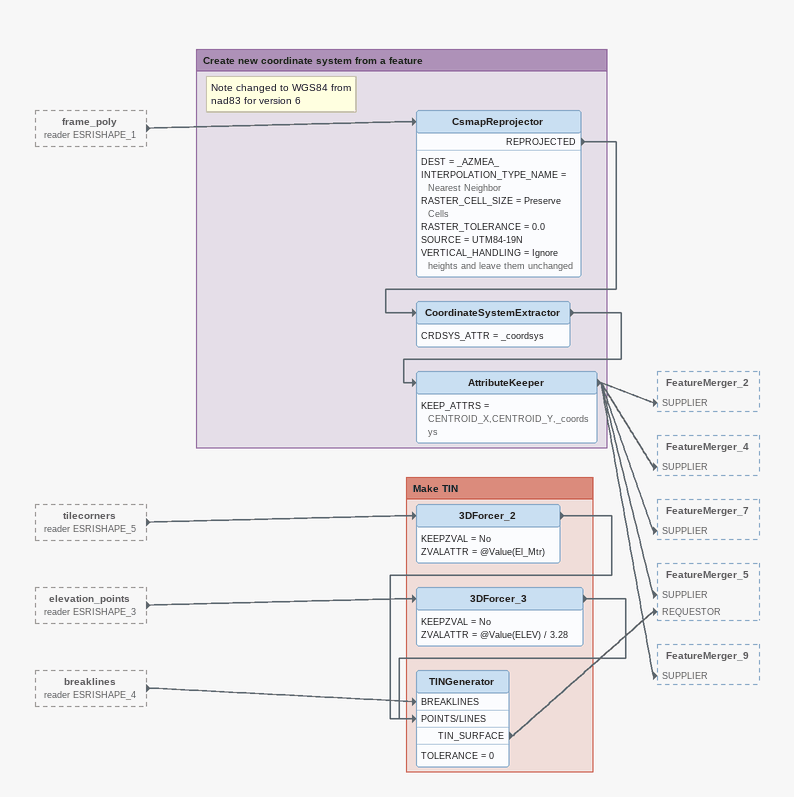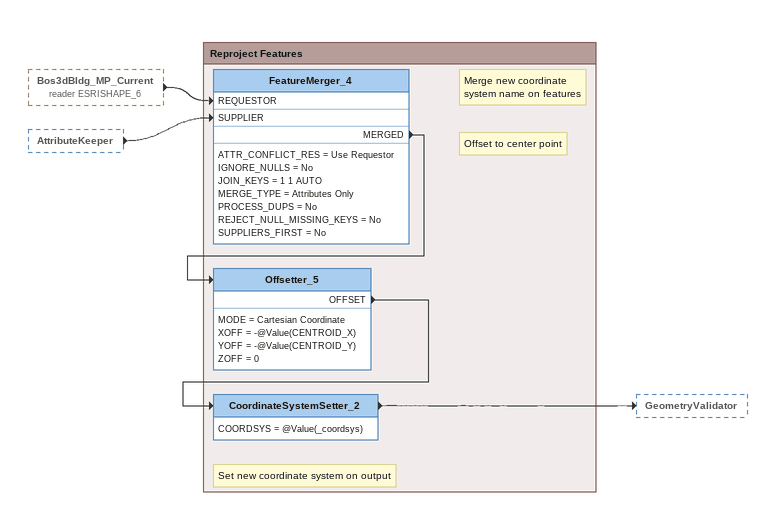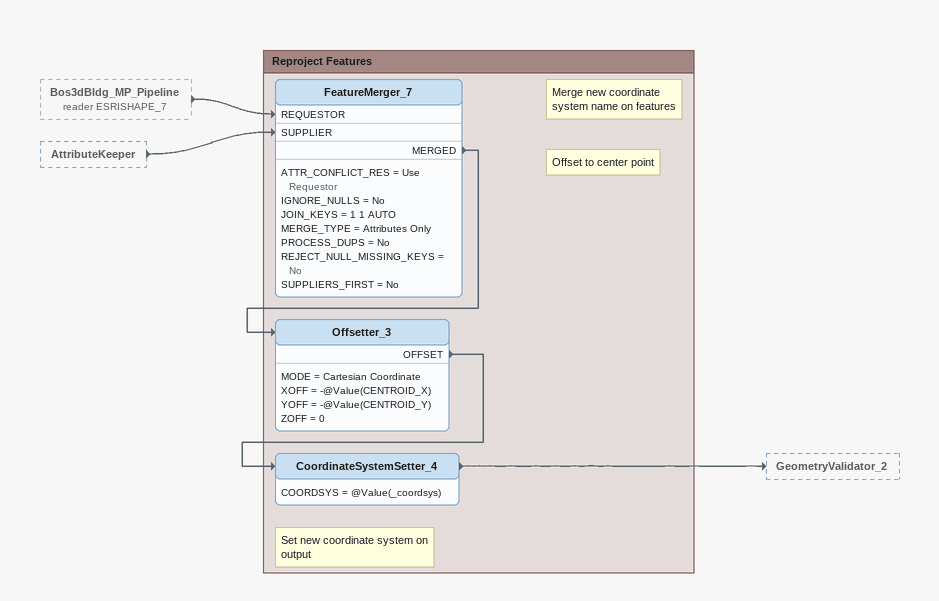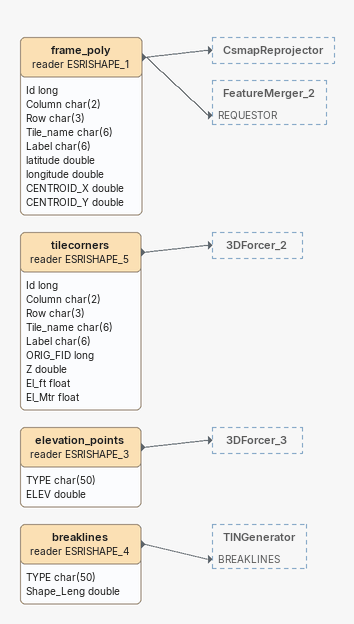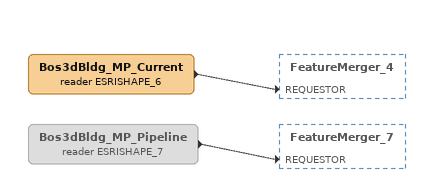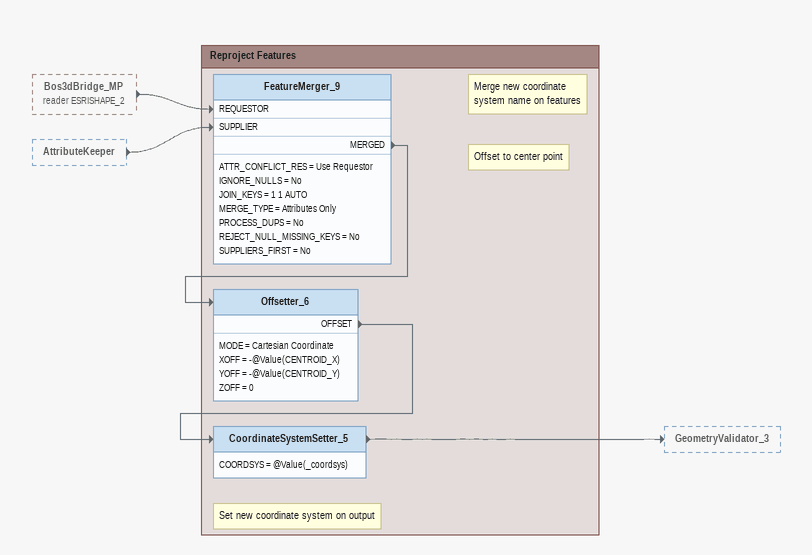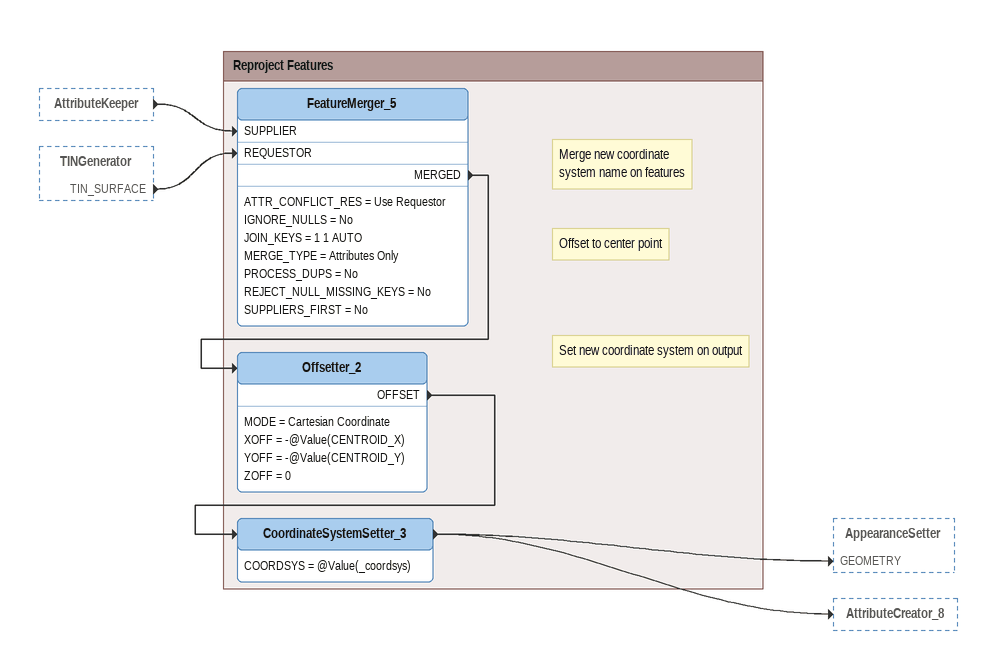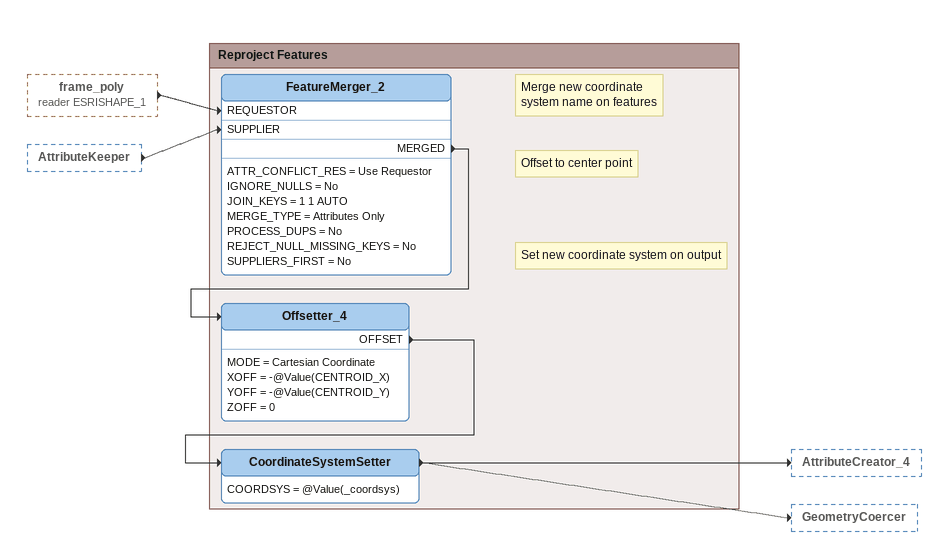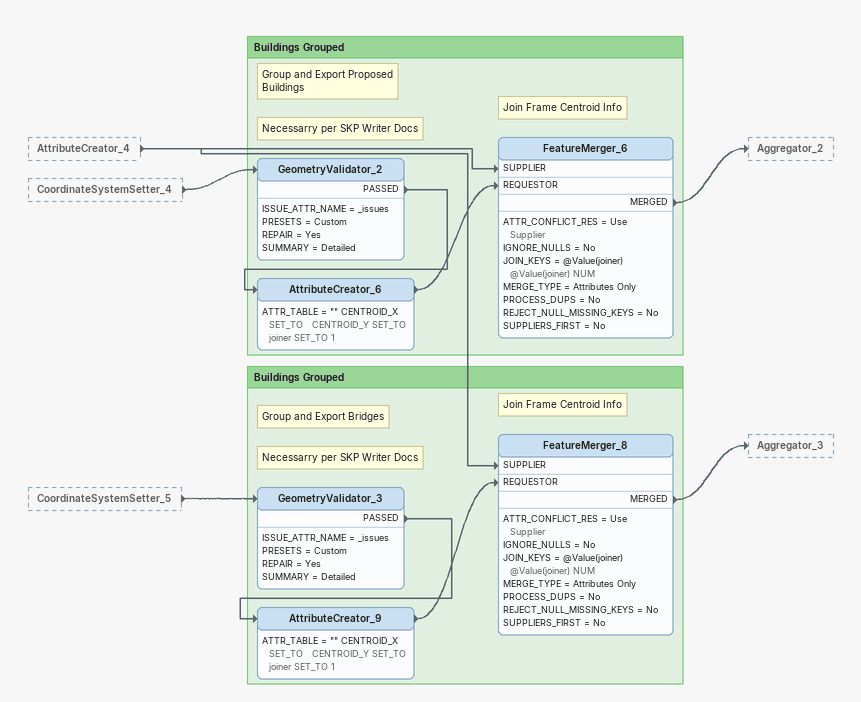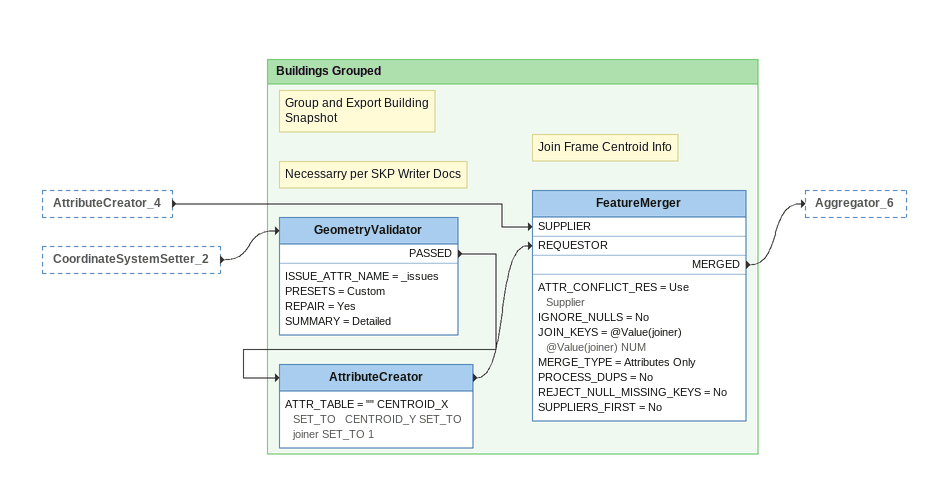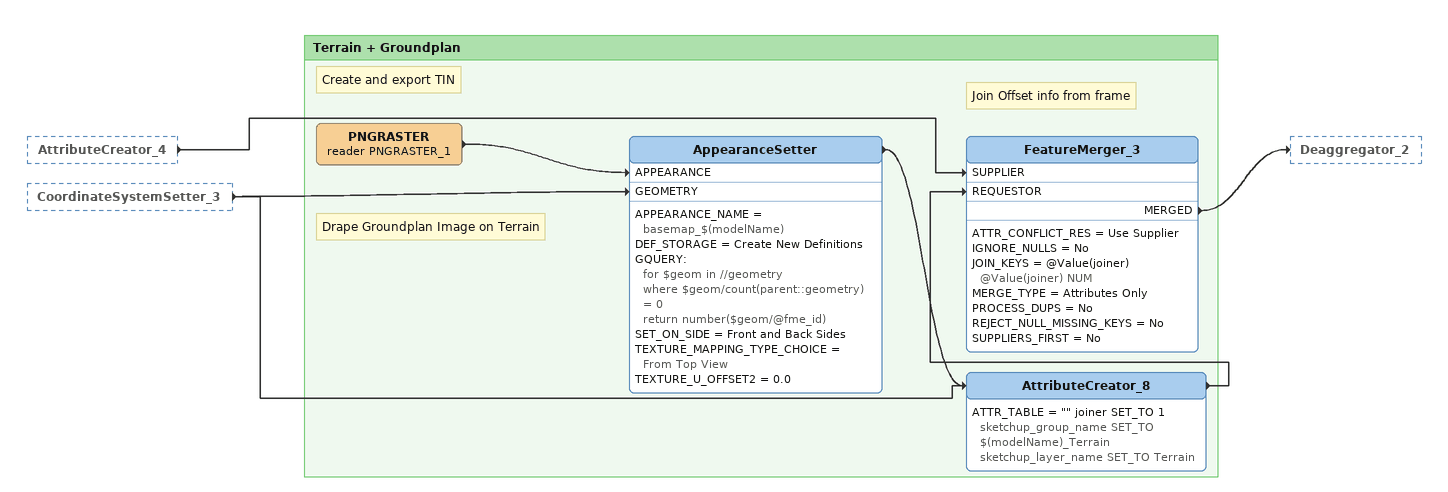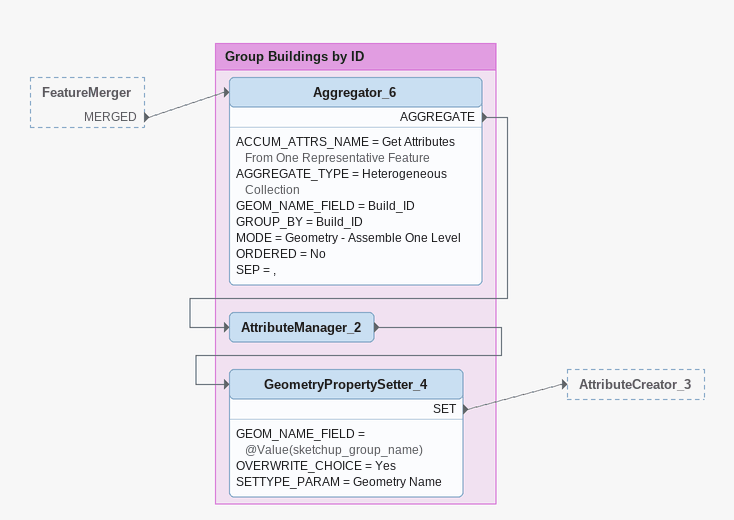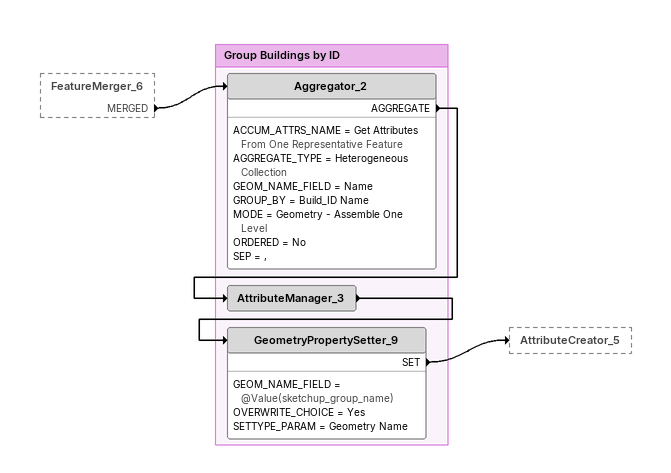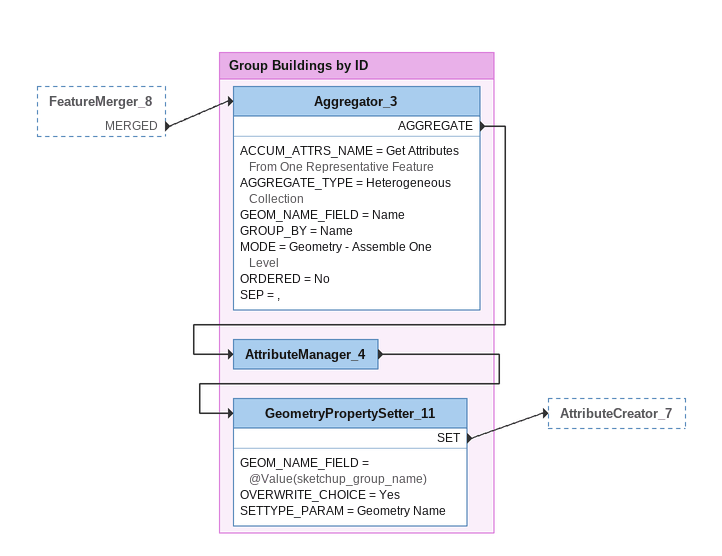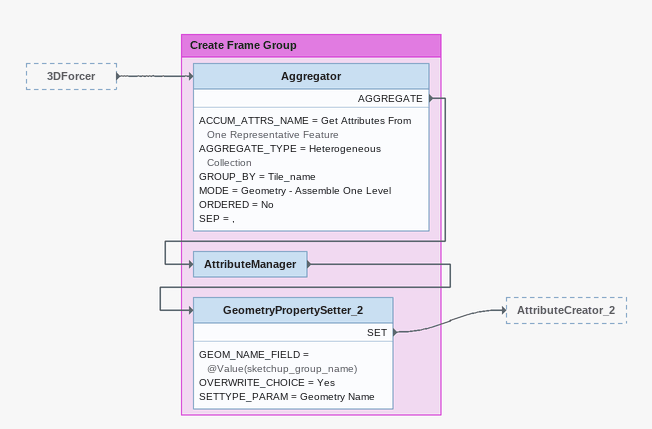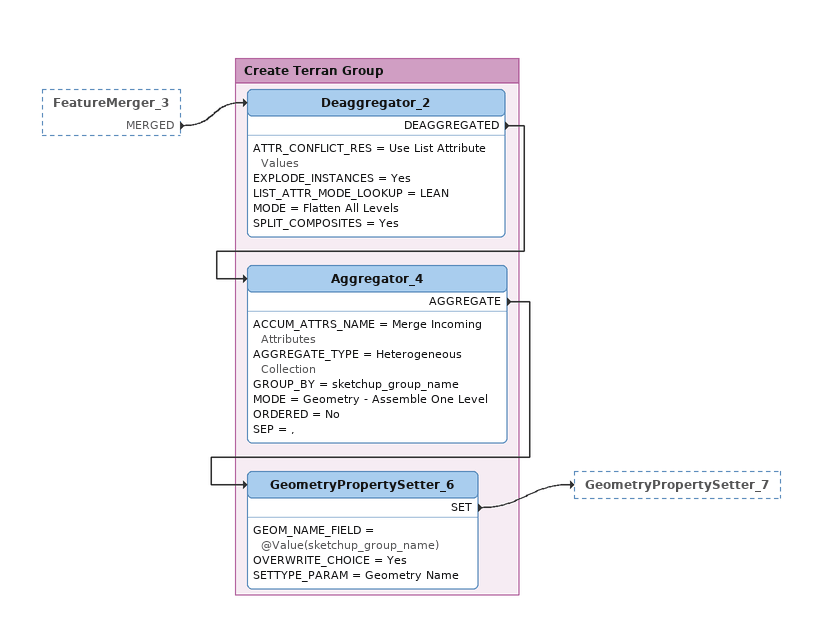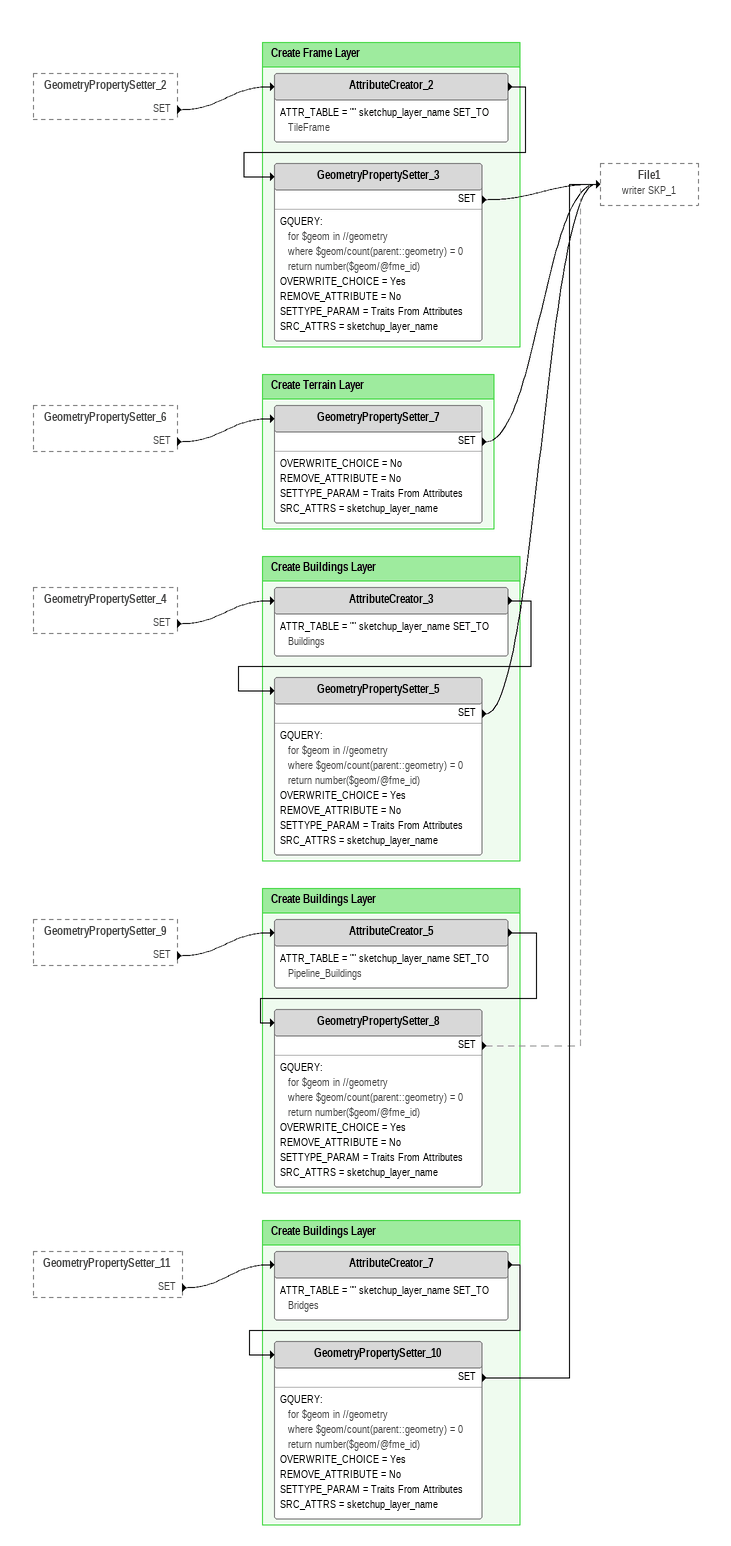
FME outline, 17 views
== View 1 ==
frame_poly (reader ESRISHAPE_1) [outside]
    -> CsmapReprojector
tilecorners (reader ESRISHAPE_5) [outside]
    -> 3DForcer_2
elevation_points (reader ESRISHAPE_3) [outside]
    -> 3DForcer_3
breaklines (reader ESRISHAPE_4) [outside]
    -> TINGenerator [BREAKLINES]

Bookmark: Create new coordinate system from a feature
Note: Note changed to WGS84 from nad83 for version 6
CsmapReprojector
    DEST = _AZMEA_
    INTERPOLATION_TYPE_NAME = Nearest Neighbor
    RASTER_CELL_SIZE = Preserve Cells
    RASTER_TOLERANCE = 0.0
    SOURCE = UTM84-19N
    VERTICAL_HANDLING = Ignore heights and leave them unchanged
    REPROJECTED -> CoordinateSystemExtractor
CoordinateSystemExtractor
    CRDSYS_ATTR = _coordsys
    -> AttributeKeeper
AttributeKeeper
    KEEP_ATTRS = CENTROID_X,CENTROID_Y,_coordsys
    -> FeatureMerger_2 [SUPPLIER]
    -> FeatureMerger_4 [SUPPLIER]
    -> FeatureMerger_7 [SUPPLIER]
    -> FeatureMerger_5 [SUPPLIER]
    -> FeatureMerger_9 [SUPPLIER]

Bookmark: Make TIN
3DForcer_2
    KEEPZVAL = No
    ZVALATTR = @Value(El_Mtr)
    -> TINGenerator [POINTS/LINES]
3DForcer_3
    KEEPZVAL = No
    ZVALATTR = @Value(ELEV) / 3.28
    -> TINGenerator [POINTS/LINES]
TINGenerator
    TOLERANCE = 0
    TIN_SURFACE -> FeatureMerger_5 [REQUESTOR]

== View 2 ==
Bos3dBldg_MP_Current (reader ESRISHAPE_6) [outside]
    -> FeatureMerger_4 [REQUESTOR]
AttributeKeeper [outside]
    -> FeatureMerger_4 [SUPPLIER]

Bookmark: Reproject Features
Note: Merge new coordinate / system name on features
FeatureMerger_4
    ATTR_CONFLICT_RES = Use Requestor
    IGNORE_NULLS = No
    JOIN_KEYS = 1 1 AUTO
    MERGE_TYPE = Attributes Only
    PROCESS_DUPS = No
    REJECT_NULL_MISSING_KEYS = No
    SUPPLIERS_FIRST = No
    MERGED -> Offsetter_5
Note: Offset to center point
Offsetter_5
    MODE = Cartesian Coordinate
    XOFF = -@Value(CENTROID_X)
    YOFF = -@Value(CENTROID_Y)
    ZOFF = 0
    OFFSET -> CoordinateSystemSetter_2
Note: Set new coordinate system on output
CoordinateSystemSetter_2
    COORDSYS = @Value(_coordsys)
    -> GeometryValidator

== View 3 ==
Bos3dBldg_MP_Pipeline (reader ESRISHAPE_7) [outside]
    -> FeatureMerger_7 [REQUESTOR]
AttributeKeeper [outside]
    -> FeatureMerger_7 [SUPPLIER]

Bookmark: Reproject Features
Note: Merge new coordinate / system name on features
FeatureMerger_7
    ATTR_CONFLICT_RES = Use Requestor
    IGNORE_NULLS = No
    JOIN_KEYS = 1 1 AUTO
    MERGE_TYPE = Attributes Only
    PROCESS_DUPS = No
    REJECT_NULL_MISSING_KEYS = No
    SUPPLIERS_FIRST = No
    MERGED -> Offsetter_3
Note: Offset to center point
Offsetter_3
    MODE = Cartesian Coordinate
    XOFF = -@Value(CENTROID_X)
    YOFF = -@Value(CENTROID_Y)
    ZOFF = 0
    OFFSET -> CoordinateSystemSetter_4
Note: Set new coordinate system on output
CoordinateSystemSetter_4
    COORDSYS = @Value(_coordsys)
    -> GeometryValidator_2

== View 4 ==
frame_poly (reader ESRISHAPE_1)
    attributes: Id long, Column char(2), Row char(3), Tile_name char(6), Label char(6), latitude double, longitude double, CENTROID_X double, CENTROID_Y double
    -> CsmapReprojector
    -> FeatureMerger_2 [REQUESTOR]
tilecorners (reader ESRISHAPE_5)
    attributes: Id long, Column char(2), Row char(3), Tile_name char(6), Label char(6), ORIG_FID long, Z double, El_ft float, El_Mtr float
    -> 3DForcer_2
elevation_points (reader ESRISHAPE_3)
    attributes: TYPE char(50), ELEV double
    -> 3DForcer_3
breaklines (reader ESRISHAPE_4)
    attributes: TYPE char(50), Shape_Leng double
    -> TINGenerator [BREAKLINES]

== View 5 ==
Bos3dBldg_MP_Current (reader ESRISHAPE_6)
    -> FeatureMerger_4 [REQUESTOR]
Bos3dBldg_MP_Pipeline (reader ESRISHAPE_7) [off]
    -> FeatureMerger_7 [REQUESTOR]

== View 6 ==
Bos3dBridge_MP (reader ESRISHAPE_2) [outside]
    -> FeatureMerger_9 [REQUESTOR]
AttributeKeeper [outside]
    -> FeatureMerger_9 [SUPPLIER]

Bookmark: Reproject Features
Note: Merge new coordinate / system name on features
FeatureMerger_9
    ATTR_CONFLICT_RES = Use Requestor
    IGNORE_NULLS = No
    JOIN_KEYS = 1 1 AUTO
    MERGE_TYPE = Attributes Only
    PROCESS_DUPS = No
    REJECT_NULL_MISSING_KEYS = No
    SUPPLIERS_FIRST = No
    MERGED -> Offsetter_6
Note: Offset to center point
Offsetter_6
    MODE = Cartesian Coordinate
    XOFF = -@Value(CENTROID_X)
    YOFF = -@Value(CENTROID_Y)
    ZOFF = 0
    OFFSET -> CoordinateSystemSetter_5
Note: Set new coordinate system on output
CoordinateSystemSetter_5
    COORDSYS = @Value(_coordsys)
    -> GeometryValidator_3

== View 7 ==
AttributeKeeper [outside]
    -> FeatureMerger_5 [SUPPLIER]
TINGenerator [outside]
    TIN_SURFACE -> FeatureMerger_5 [REQUESTOR]

Bookmark: Reproject Features
Note: Merge new coordinate / system name on features
FeatureMerger_5
    ATTR_CONFLICT_RES = Use Requestor
    IGNORE_NULLS = No
    JOIN_KEYS = 1 1 AUTO
    MERGE_TYPE = Attributes Only
    PROCESS_DUPS = No
    REJECT_NULL_MISSING_KEYS = No
    SUPPLIERS_FIRST = No
    MERGED -> Offsetter_2
Note: Offset to center point
Offsetter_2
    MODE = Cartesian Coordinate
    XOFF = -@Value(CENTROID_X)
    YOFF = -@Value(CENTROID_Y)
    ZOFF = 0
    OFFSET -> CoordinateSystemSetter_3
Note: Set new coordinate system on output
CoordinateSystemSetter_3
    COORDSYS = @Value(_coordsys)
    -> AppearanceSetter [GEOMETRY]
    -> AttributeCreator_8

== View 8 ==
frame_poly (reader ESRISHAPE_1) [outside]
    -> FeatureMerger_2 [REQUESTOR]
AttributeKeeper [outside]
    -> FeatureMerger_2 [SUPPLIER]

Bookmark: Reproject Features
Note: Merge new coordinate / system name on features
FeatureMerger_2
    ATTR_CONFLICT_RES = Use Requestor
    IGNORE_NULLS = No
    JOIN_KEYS = 1 1 AUTO
    MERGE_TYPE = Attributes Only
    PROCESS_DUPS = No
    REJECT_NULL_MISSING_KEYS = No
    SUPPLIERS_FIRST = No
    MERGED -> Offsetter_4
Note: Offset to center point
Offsetter_4
    MODE = Cartesian Coordinate
    XOFF = -@Value(CENTROID_X)
    YOFF = -@Value(CENTROID_Y)
    ZOFF = 0
    OFFSET -> CoordinateSystemSetter
Note: Set new coordinate system on output
CoordinateSystemSetter
    COORDSYS = @Value(_coordsys)
    -> AttributeCreator_4
    -> GeometryCoercer

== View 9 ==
AttributeCreator_4 [outside]
    -> FeatureMerger_6 [SUPPLIER]
    -> FeatureMerger_8 [SUPPLIER]
CoordinateSystemSetter_4 [outside]
    -> GeometryValidator_2
CoordinateSystemSetter_5 [outside]
    -> GeometryValidator_3

Bookmark: Buildings Grouped
Note: Group and Export Proposed Buildings
Note: Necessarry per SKP Writer Docs
GeometryValidator_2
    ISSUE_ATTR_NAME = _issues
    PRESETS = Custom
    REPAIR = Yes
    SUMMARY = Detailed
    PASSED -> AttributeCreator_6
AttributeCreator_6
    ATTR_TABLE = "" CENTROID_X SET_TO   CENTROID_Y SET_TO   joiner SET_TO 1
    -> FeatureMerger_6 [REQUESTOR]
Note: Join Frame Centroid Info
FeatureMerger_6
    ATTR_CONFLICT_RES = Use Supplier
    IGNORE_NULLS = No
    JOIN_KEYS = @Value(joiner) @Value(joiner) NUM
    MERGE_TYPE = Attributes Only
    PROCESS_DUPS = No
    REJECT_NULL_MISSING_KEYS = No
    SUPPLIERS_FIRST = No
    MERGED -> Aggregator_2

Bookmark: Buildings Grouped
Note: Group and Export Bridges
Note: Necessarry per SKP Writer Docs
GeometryValidator_3
    ISSUE_ATTR_NAME = _issues
    PRESETS = Custom
    REPAIR = Yes
    SUMMARY = Detailed
    PASSED -> AttributeCreator_9
AttributeCreator_9
    ATTR_TABLE = "" CENTROID_X SET_TO   CENTROID_Y SET_TO   joiner SET_TO 1
    -> FeatureMerger_8 [REQUESTOR]
Note: Join Frame Centroid Info
FeatureMerger_8
    ATTR_CONFLICT_RES = Use Supplier
    IGNORE_NULLS = No
    JOIN_KEYS = @Value(joiner) @Value(joiner) NUM
    MERGE_TYPE = Attributes Only
    PROCESS_DUPS = No
    REJECT_NULL_MISSING_KEYS = No
    SUPPLIERS_FIRST = No
    MERGED -> Aggregator_3

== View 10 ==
AttributeCreator_4 [outside]
    -> FeatureMerger [SUPPLIER]
CoordinateSystemSetter_2 [outside]
    -> GeometryValidator

Bookmark: Buildings Grouped
Note: Group and Export Building Snapshot
Note: Necessarry per SKP Writer Docs
GeometryValidator
    ISSUE_ATTR_NAME = _issues
    PRESETS = Custom
    REPAIR = Yes
    SUMMARY = Detailed
    PASSED -> AttributeCreator
AttributeCreator
    ATTR_TABLE = "" CENTROID_X SET_TO   CENTROID_Y SET_TO   joiner SET_TO 1
    -> FeatureMerger [REQUESTOR]
Note: Join Frame Centroid Info
FeatureMerger
    ATTR_CONFLICT_RES = Use Supplier
    IGNORE_NULLS = No
    JOIN_KEYS = @Value(joiner) @Value(joiner) NUM
    MERGE_TYPE = Attributes Only
    PROCESS_DUPS = No
    REJECT_NULL_MISSING_KEYS = No
    SUPPLIERS_FIRST = No
    MERGED -> Aggregator_6

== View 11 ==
AttributeCreator_4 [outside]
    -> FeatureMerger_3 [SUPPLIER]
CoordinateSystemSetter_3 [outside]
    -> AppearanceSetter [GEOMETRY]
    -> AttributeCreator_8

Bookmark: Terrain + Groundplan
Note: Create and export TIN
PNGRASTER (reader PNGRASTER_1)
    -> AppearanceSetter [APPEARANCE]
Note: Drape Groundplan Image on Terrain
AppearanceSetter
    APPEARANCE_NAME = basemap_$(modelName)
    DEF_STORAGE = Create New Definitions
    GQUERY:
      for $geom in //geometry
      where $geom/count(parent::geometry) = 0
      return number($geom/@fme_id)
    SET_ON_SIDE = Front and Back Sides
    TEXTURE_MAPPING_TYPE_CHOICE = From Top View
    TEXTURE_U_OFFSET2 = 0.0
    -> AttributeCreator_8
AttributeCreator_8
    ATTR_TABLE = "" joiner SET_TO 1  sketchup_group_name SET_TO $(modelName)_Terrain  sketchup_layer_name SET_TO Terrain
    -> FeatureMerger_3 [REQUESTOR]
Note: Join Offset info from frame
FeatureMerger_3
    ATTR_CONFLICT_RES = Use Supplier
    IGNORE_NULLS = No
    JOIN_KEYS = @Value(joiner) @Value(joiner) NUM
    MERGE_TYPE = Attributes Only
    PROCESS_DUPS = No
    REJECT_NULL_MISSING_KEYS = No
    SUPPLIERS_FIRST = No
    MERGED -> Deaggregator_2

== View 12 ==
FeatureMerger [outside]
    MERGED -> Aggregator_6

Bookmark: Group Buildings by ID
Aggregator_6
    ACCUM_ATTRS_NAME = Get Attributes From One Representative Feature
    AGGREGATE_TYPE = Heterogeneous Collection
    GEOM_NAME_FIELD = Build_ID
    GROUP_BY = Build_ID
    MODE = Geometry - Assemble One Level
    ORDERED = No
    SEP = ,
    AGGREGATE -> AttributeManager_2
AttributeManager_2
    -> GeometryPropertySetter_4
GeometryPropertySetter_4
    GEOM_NAME_FIELD = @Value(sketchup_group_name)
    OVERWRITE_CHOICE = Yes
    SETTYPE_PARAM = Geometry Name
    SET -> AttributeCreator_3

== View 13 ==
FeatureMerger_6 [outside]
    MERGED -> Aggregator_2

Bookmark: Group Buildings by ID
Aggregator_2
    ACCUM_ATTRS_NAME = Get Attributes From One Representative Feature
    AGGREGATE_TYPE = Heterogeneous Collection
    GEOM_NAME_FIELD = Name
    GROUP_BY = Build_ID Name
    MODE = Geometry - Assemble One Level
    ORDERED = No
    SEP = ,
    AGGREGATE -> AttributeManager_3
AttributeManager_3
    -> GeometryPropertySetter_9
GeometryPropertySetter_9
    GEOM_NAME_FIELD = @Value(sketchup_group_name)
    OVERWRITE_CHOICE = Yes
    SETTYPE_PARAM = Geometry Name
    SET -> AttributeCreator_5

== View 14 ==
FeatureMerger_8 [outside]
    MERGED -> Aggregator_3

Bookmark: Group Buildings by ID
Aggregator_3
    ACCUM_ATTRS_NAME = Get Attributes From One Representative Feature
    AGGREGATE_TYPE = Heterogeneous Collection
    GEOM_NAME_FIELD = Name
    GROUP_BY = Name
    MODE = Geometry - Assemble One Level
    ORDERED = No
    SEP = ,
    AGGREGATE -> AttributeManager_4
AttributeManager_4
    -> GeometryPropertySetter_11
GeometryPropertySetter_11
    GEOM_NAME_FIELD = @Value(sketchup_group_name)
    OVERWRITE_CHOICE = Yes
    SETTYPE_PARAM = Geometry Name
    SET -> AttributeCreator_7

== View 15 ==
3DForcer [outside]
    -> Aggregator

Bookmark: Create Frame Group
Aggregator
    ACCUM_ATTRS_NAME = Get Attributes From One Representative Feature
    AGGREGATE_TYPE = Heterogeneous Collection
    GROUP_BY = Tile_name
    MODE = Geometry - Assemble One Level
    ORDERED = No
    SEP = ,
    AGGREGATE -> AttributeManager
AttributeManager
    -> GeometryPropertySetter_2
GeometryPropertySetter_2
    GEOM_NAME_FIELD = @Value(sketchup_group_name)
    OVERWRITE_CHOICE = Yes
    SETTYPE_PARAM = Geometry Name
    SET -> AttributeCreator_2

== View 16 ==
FeatureMerger_3 [outside]
    MERGED -> Deaggregator_2

Bookmark: Create Terran Group
Deaggregator_2
    ATTR_CONFLICT_RES = Use List Attribute Values
    EXPLODE_INSTANCES = Yes
    LIST_ATTR_MODE_LOOKUP = LEAN
    MODE = Flatten All Levels
    SPLIT_COMPOSITES = Yes
    DEAGGREGATED -> Aggregator_4
Aggregator_4
    ACCUM_ATTRS_NAME = Merge Incoming Attributes
    AGGREGATE_TYPE = Heterogeneous Collection
    GROUP_BY = sketchup_group_name
    MODE = Geometry - Assemble One Level
    ORDERED = No
    SEP = ,
    AGGREGATE -> GeometryPropertySetter_6
GeometryPropertySetter_6
    GEOM_NAME_FIELD = @Value(sketchup_group_name)
    OVERWRITE_CHOICE = Yes
    SETTYPE_PARAM = Geometry Name
    SET -> GeometryPropertySetter_7

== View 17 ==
GeometryPropertySetter_2 [outside]
    SET -> AttributeCreator_2
GeometryPropertySetter_6 [outside]
    SET -> GeometryPropertySetter_7
GeometryPropertySetter_4 [outside]
    SET -> AttributeCreator_3
GeometryPropertySetter_9 [outside]
    SET -> AttributeCreator_5
GeometryPropertySetter_11 [outside]
    SET -> AttributeCreator_7

Bookmark: Create Frame Layer
AttributeCreator_2
    ATTR_TABLE = "" sketchup_layer_name SET_TO TileFrame
    -> GeometryPropertySetter_3
GeometryPropertySetter_3
    GQUERY:
      for $geom in //geometry
      where $geom/count(parent::geometry) = 0
      return number($geom/@fme_id)
    OVERWRITE_CHOICE = Yes
    REMOVE_ATTRIBUTE = No
    SETTYPE_PARAM = Traits From Attributes
    SRC_ATTRS = sketchup_layer_name
    SET -> File1 (writer SKP_1)

Bookmark: Create Buildings Layer
AttributeCreator_3
    ATTR_TABLE = "" sketchup_layer_name SET_TO Buildings
    -> GeometryPropertySetter_5
GeometryPropertySetter_5
    GQUERY:
      for $geom in //geometry
      where $geom/count(parent::geometry) = 0
      return number($geom/@fme_id)
    OVERWRITE_CHOICE = Yes
    REMOVE_ATTRIBUTE = No
    SETTYPE_PARAM = Traits From Attributes
    SRC_ATTRS = sketchup_layer_name
    SET -> File1 (writer SKP_1)

Bookmark: Create Buildings Layer
AttributeCreator_5
    ATTR_TABLE = "" sketchup_layer_name SET_TO Pipeline_Buildings
    -> GeometryPropertySetter_8
GeometryPropertySetter_8
    GQUERY:
      for $geom in //geometry
      where $geom/count(parent::geometry) = 0
      return number($geom/@fme_id)
    OVERWRITE_CHOICE = Yes
    REMOVE_ATTRIBUTE = No
    SETTYPE_PARAM = Traits From Attributes
    SRC_ATTRS = sketchup_layer_name
    SET -> File1 (writer SKP_1) [off]

Bookmark: Create Buildings Layer
AttributeCreator_7
    ATTR_TABLE = "" sketchup_layer_name SET_TO Bridges
    -> GeometryPropertySetter_10
GeometryPropertySetter_10
    GQUERY:
      for $geom in //geometry
      where $geom/count(parent::geometry) = 0
      return number($geom/@fme_id)
    OVERWRITE_CHOICE = Yes
    REMOVE_ATTRIBUTE = No
    SETTYPE_PARAM = Traits From Attributes
    SRC_ATTRS = sketchup_layer_name
    SET -> File1 (writer SKP_1)

Bookmark: Create Terrain Layer
GeometryPropertySetter_7
    OVERWRITE_CHOICE = No
    REMOVE_ATTRIBUTE = No
    SETTYPE_PARAM = Traits From Attributes
    SRC_ATTRS = sketchup_layer_name
    SET -> File1 (writer SKP_1)
